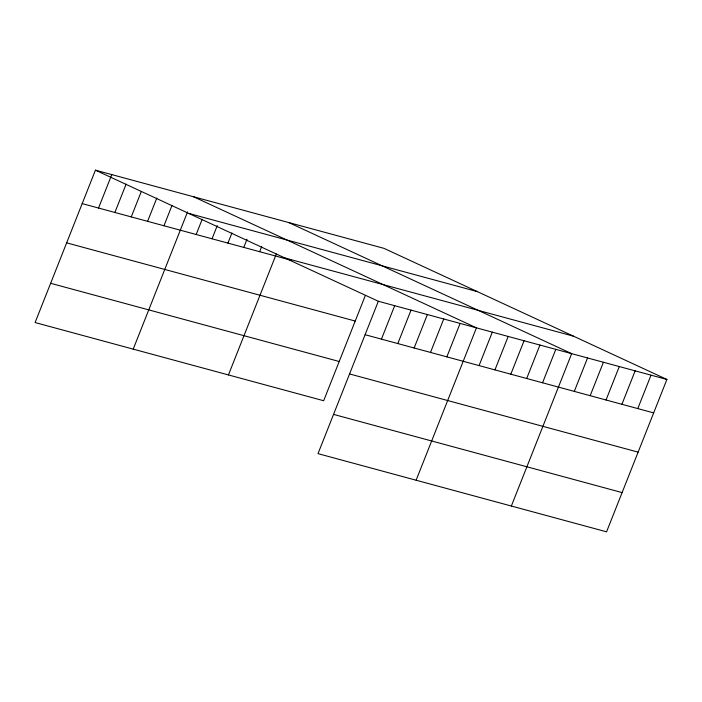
<?xml version="1.0" encoding="UTF-8"?>
<svg xmlns="http://www.w3.org/2000/svg" width="702" height="702" viewBox="0 0 702 702"><rect width="100%" height="100%" fill="white"/><g stroke="black" fill="none" stroke-linecap="round" stroke-linejoin="round"><path stroke-width="1.05" d="M666.9 379.457L378.334 301.263L318.006 453.641L606.572 531.826L666.9 379.457L383.994 248.359L95.428 170.174L35.1 322.543L323.666 400.737L365.321 295.542M98.543 208.038L111.785 174.596M114.891 212.469L126.132 184.1M131.248 216.9L141.278 191.567M147.595 221.332L156.827 198.025M163.952 225.763L171.972 205.502M133.213 349.131L187.522 211.951M196.174 234.494L202.194 219.296M212.048 238.794L217.26 225.623M227.913 243.094L231.932 232.967M243.787 247.402L246.999 239.294M259.661 251.702L261.662 246.63M228.44 374.938L276.334 253.975M381.44 339.136L394.682 305.695M397.797 343.559L411.039 310.126M414.145 347.99L427.386 314.557M430.502 352.422L443.743 318.98M446.849 356.853L460.091 323.411M416.119 480.221L476.447 327.843L193.541 196.753M479.08 365.584L492.313 332.143M494.945 369.884L508.187 336.451M510.819 374.192L524.061 340.751M526.693 378.492L539.935 345.051M542.558 382.792L555.8 349.35M511.346 506.028L571.674 353.65L288.768 222.56M574.306 391.391L587.548 357.95M590.171 395.691L603.413 362.25M606.045 399.991L619.287 366.549M621.919 404.291L635.161 370.849M637.785 408.59L651.026 375.149M188.785 213.426L477.36 291.62M284.977 258.003L573.543 336.197M82.187 203.606L291.4 260.302M66.646 242.857L355.221 321.051M365.093 334.705L653.659 412.89M50.641 283.301L339.206 361.495M349.552 373.947L638.118 452.141M333.538 414.391L622.112 492.585M95.428 170.174L378.334 301.263"/></g></svg>
